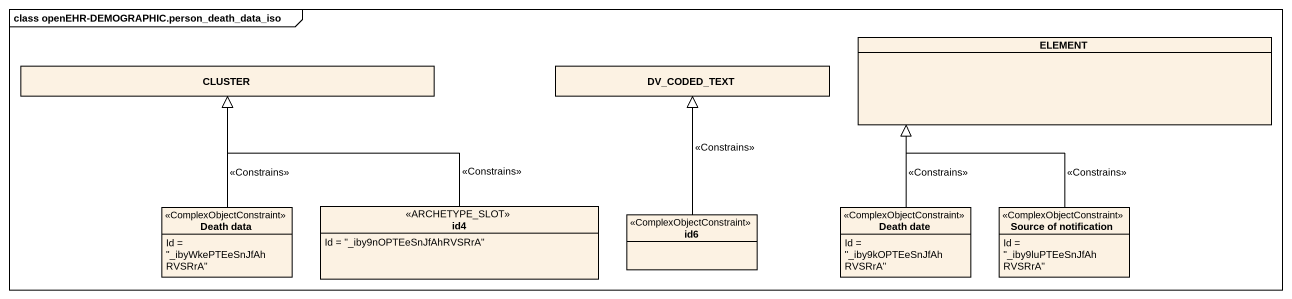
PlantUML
@startuml
mainframe class openEHR-DEMOGRAPHIC.person_death_data_iso
hide circle
hide empty members
class ELEMENT
class CLUSTER
class DV_CODED_TEXT
class "Death data" as Death_data <<ComplexObjectConstraint>> {
  Id = "_ibyWkePTEeSnJfAhRVSRrA"
}
class id4 <<ARCHETYPE_SLOT>> {
  Id = "_iby9nOPTEeSnJfAhRVSRrA"
}
class id6 <<ComplexObjectConstraint>>
class "Death date" as Death_date <<ComplexObjectConstraint>> {
  Id = "_iby9kOPTEeSnJfAhRVSRrA"
}
class "Source of notification" as Source_of_notification <<ComplexObjectConstraint>> {
  Id = "_iby9luPTEeSnJfAhRVSRrA"
}
Death_data -up-|> CLUSTER : <<Constrains>>
id4 -up-|> CLUSTER : <<Constrains>>
id6 -up-|> DV_CODED_TEXT : <<Constrains>>
Death_date -up-|> ELEMENT : <<Constrains>>
Source_of_notification -up-|> ELEMENT : <<Constrains>>
@enduml
